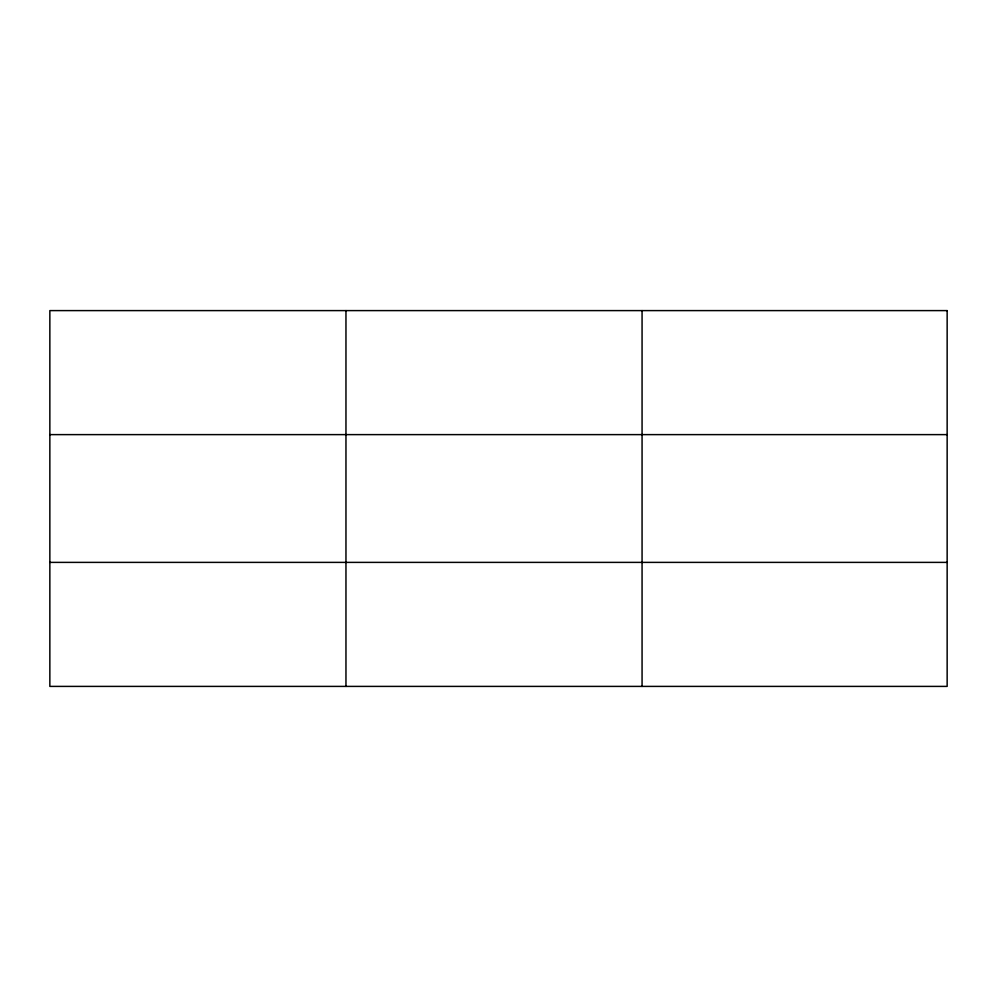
<?xml version="1.0" encoding="UTF-8"?>
<svg xmlns="http://www.w3.org/2000/svg" width="997" height="997" viewBox="0 0 997 997"><rect width="100%" height="100%" fill="white"/><g stroke="black" fill="none" stroke-linecap="round" stroke-linejoin="round"><path stroke-width="1.5" d="M345.959 686.397L345.959 310.603M642.068 686.397L642.068 310.603M49.85 434.617L947.15 434.617M49.85 562.383L947.15 562.383M947.15 310.603L947.15 686.397L49.85 686.397L49.85 310.603L947.15 310.603"/></g></svg>
